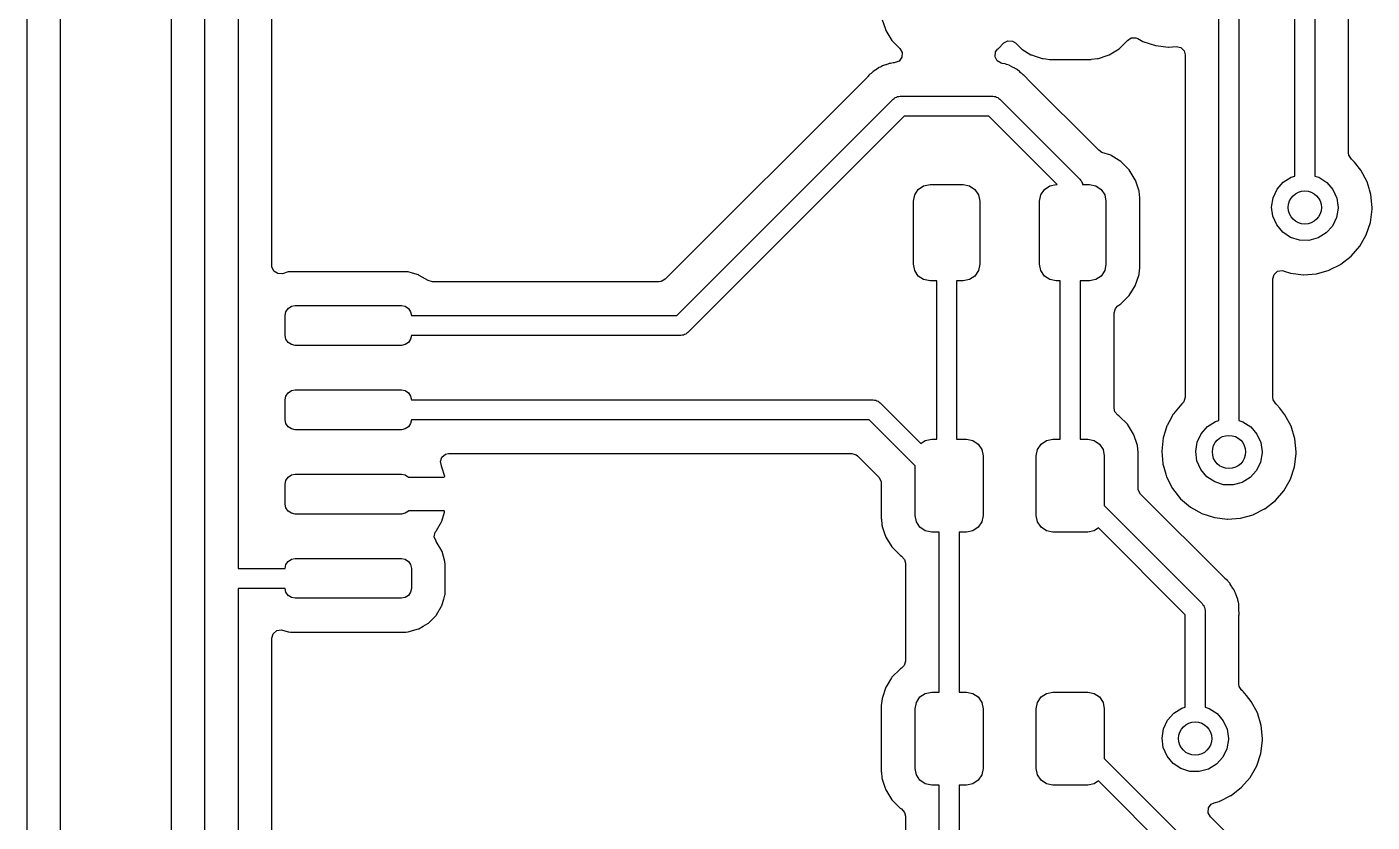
# Model space of a CAD drawing. Extents: x 41 to 172, y -227 to -42.
# Drawn here: x 104.7 to 124.97, y -186.68 to -174.7 of the extents above; entities that cross this region are included whole.
import ezdxf

# ---------------------------------------------------------------- set-up
doc = ezdxf.new("R2010")
doc.units = 0
doc.layers.add('BLACK', color=7, linetype='CONTINUOUS')

msp = doc.modelspace()

# ---------------------------------------------------------------- linework, layer by layer
at = {"layer": 'BLACK', "linetype": 'CONTINUOUS'}
for p, q in [((104.705, -158.205), (104.705, -187.235)), ((107.385, -187.235), (107.385, -158.205)), ((107.885, -158.205), (107.885, -182.857)), ((105.213, -186.869), (105.213, -158.571)), ((106.876, -158.571), (106.876, -186.869)), ((108.393, -178.296), (108.393, -158.571)), ((124.102, -158.623), (124.102, -176.947)), ((123.802, -176.947), (123.802, -158.685)), ((124.61, -176.596), (124.61, -158.705)), ((122.659, -180.63), (122.659, -160.336)), ((122.959, -160.274), (122.959, -180.63)), ((117.587, -174.593), (117.629, -174.719)), ((117.629, -174.719), (117.64, -174.754)), ((117.64, -174.754), (117.734, -174.904)), ((117.734, -174.904), (117.739, -174.91)), ((117.739, -174.91), (117.739, -174.91)), ((117.739, -174.91), (117.853, -175.024)), ((117.853, -175.024), (117.887, -175.086)), ((119.294, -175.077), (119.33, -175.029)), ((119.33, -175.029), (119.331, -175.028)), ((119.331, -175.028), (119.418, -174.942)), ((119.418, -174.942), (119.48, -174.908)), ((119.48, -174.908), (119.551, -174.913)), ((119.551, -174.913), (119.596, -174.942)), ((119.596, -174.942), (119.635, -174.98)), ((119.635, -174.98), (119.684, -175.029)), ((119.684, -175.029), (119.69, -175.033)), ((119.69, -175.033), (119.69, -175.033)), ((119.69, -175.033), (119.827, -175.118)), ((121.006, -175.122), (121.156, -175.028)), ((121.156, -175.028), (121.186, -174.998)), ((121.186, -174.998), (121.276, -174.908)), ((121.276, -174.908), (121.281, -174.903)), ((121.281, -174.903), (121.282, -174.904)), ((121.282, -174.904), (121.335, -174.866)), ((121.335, -174.866), (121.406, -174.863)), ((121.406, -174.863), (121.437, -174.876)), ((121.437, -174.876), (121.514, -174.919)), ((121.514, -174.919), (121.702, -174.98)), ((121.702, -174.98), (121.899, -175.003)), ((121.899, -175.003), (121.905, -175.003)), ((121.905, -175.003), (122.015, -174.994)), ((121.905, -175.003), (121.905, -175.003)), ((122.015, -174.994), (122.084, -175.009)), ((122.084, -175.009), (122.135, -175.059)), ((117.712, -175.249), (117.705, -175.25)), ((117.732, -175.245), (117.712, -175.249)), ((117.752, -175.239), (117.732, -175.245)), ((117.76, -175.239), (117.752, -175.239)), ((117.768, -175.239), (117.76, -175.239)), ((117.84, -175.214), (117.768, -175.239)), ((117.882, -175.157), (117.84, -175.214)), ((117.887, -175.086), (117.882, -175.157)), ((119.286, -175.148), (119.294, -175.077)), ((119.318, -175.211), (119.286, -175.148)), ((119.379, -175.248), (119.318, -175.211)), ((119.381, -175.248), (119.379, -175.248)), ((119.393, -175.25), (119.381, -175.248)), ((119.827, -175.118), (119.834, -175.122)), ((119.834, -175.122), (119.906, -175.146)), ((119.906, -175.146), (119.996, -175.176)), ((119.996, -175.176), (119.996, -175.176)), ((119.996, -175.176), (120.002, -175.178)), ((120.002, -175.178), (120.009, -175.178)), ((120.009, -175.178), (120.009, -175.178)), ((120.009, -175.178), (120.05, -175.183)), ((120.05, -175.183), (120.107, -175.189)), ((120.107, -175.189), (120.732, -175.189)), ((120.732, -175.189), (120.736, -175.188)), ((120.736, -175.188), (120.831, -175.178)), ((120.736, -175.188), (120.736, -175.188)), ((120.831, -175.178), (120.831, -175.178)), ((120.831, -175.178), (120.838, -175.178)), ((120.838, -175.178), (120.845, -175.175)), ((120.845, -175.175), (120.977, -175.131)), ((120.845, -175.175), (120.845, -175.175)), ((120.977, -175.131), (121.006, -175.122)), ((122.135, -175.059), (122.15, -175.12)), ((122.15, -175.12), (122.15, -180.277)), ((117.372, -175.447), (117.364, -175.456)), ((117.392, -175.423), (117.372, -175.447)), ((117.402, -175.411), (117.392, -175.423)), ((117.419, -175.399), (117.402, -175.411)), ((117.434, -175.386), (117.419, -175.399)), ((117.449, -175.371), (117.434, -175.386)), ((117.489, -175.347), (117.449, -175.371)), ((117.499, -175.341), (117.489, -175.347)), ((117.53, -175.318), (117.499, -175.341)), ((117.536, -175.313), (117.53, -175.318)), ((117.53, -175.318), (117.53, -175.318)), ((117.556, -175.305), (117.536, -175.313)), ((117.574, -175.297), (117.556, -175.305)), ((117.592, -175.286), (117.574, -175.297)), ((117.637, -175.273), (117.592, -175.286)), ((117.648, -175.269), (117.637, -175.273)), ((117.684, -175.255), (117.648, -175.269)), ((117.691, -175.252), (117.684, -175.255)), ((117.684, -175.255), (117.684, -175.255)), ((117.699, -175.251), (117.691, -175.252)), ((117.705, -175.25), (117.699, -175.251)), ((117.699, -175.251), (117.699, -175.251)), ((119.438, -175.258), (119.393, -175.25)), ((119.458, -175.266), (119.438, -175.258)), ((119.477, -175.273), (119.458, -175.266)), ((119.497, -175.278), (119.477, -175.273)), ((119.504, -175.282), (119.497, -175.278)), ((119.538, -175.3), (119.504, -175.282)), ((119.504, -175.282), (119.504, -175.282)), ((119.548, -175.305), (119.538, -175.3)), ((119.584, -175.321), (119.548, -175.305)), ((119.591, -175.324), (119.584, -175.321)), ((119.584, -175.321), (119.584, -175.321)), ((119.597, -175.329), (119.591, -175.324)), ((119.608, -175.337), (119.597, -175.329)), ((119.624, -175.348), (119.608, -175.337)), ((119.636, -175.354), (119.624, -175.348)), ((119.643, -175.358), (119.636, -175.354)), ((119.677, -175.39), (119.643, -175.358)), ((119.686, -175.397), (119.677, -175.39)), ((119.689, -175.4), (119.686, -175.397)), ((119.71, -175.421), (119.689, -175.4)), ((119.713, -175.423), (119.71, -175.421)), ((119.764, -175.472), (119.713, -175.423)), ((117.364, -175.456), (114.318, -178.502)), ((119.769, -175.479), (119.764, -175.472)), ((119.777, -175.487), (119.769, -175.479)), ((119.769, -175.479), (119.769, -175.479)), ((120.848, -176.558), (119.777, -175.487)), ((114.492, -179.047), (117.75, -175.789)), ((117.75, -175.789), (117.767, -175.779)), ((117.767, -175.779), (117.781, -175.765)), ((117.781, -175.765), (117.8, -175.76)), ((117.8, -175.76), (117.817, -175.75)), ((117.817, -175.75), (117.837, -175.75)), ((117.837, -175.75), (117.856, -175.745)), ((117.856, -175.745), (119.253, -175.745)), ((119.253, -175.745), (119.272, -175.75)), ((119.272, -175.75), (119.292, -175.75)), ((119.292, -175.75), (119.309, -175.76)), ((119.309, -175.76), (119.328, -175.765)), ((119.328, -175.765), (119.342, -175.779)), ((119.342, -175.779), (119.359, -175.789)), ((119.359, -175.789), (120.563, -176.993)), ((117.918, -176.045), (114.66, -179.303)), ((119.191, -176.045), (117.918, -176.045)), ((120.221, -177.075), (119.191, -176.045)), ((120.897, -176.589), (120.848, -176.558)), ((121.03, -176.633), (120.897, -176.589)), ((121.036, -176.637), (121.03, -176.633)), ((121.154, -176.71), (121.036, -176.637)), ((121.036, -176.637), (121.036, -176.637)), ((124.616, -176.634), (124.61, -176.596)), ((124.656, -176.693), (124.616, -176.634)), ((121.18, -176.726), (121.154, -176.71)), ((121.185, -176.731), (121.18, -176.726)), ((121.283, -176.828), (121.185, -176.731)), ((121.305, -176.851), (121.283, -176.828)), ((121.399, -177.001), (121.305, -176.851)), ((124.662, -176.697), (124.656, -176.693)), ((124.671, -176.705), (124.662, -176.697)), ((124.675, -176.71), (124.671, -176.705)), ((124.699, -176.739), (124.675, -176.71)), ((124.675, -176.71), (124.675, -176.71)), ((124.796, -176.858), (124.699, -176.739)), ((124.889, -177.033), (124.796, -176.858)), ((120.563, -176.993), (120.573, -177.01)), ((120.573, -177.01), (120.587, -177.024)), ((120.587, -177.024), (120.592, -177.043)), ((120.592, -177.043), (120.602, -177.06)), ((120.602, -177.06), (120.602, -177.075)), ((121.401, -177.008), (121.399, -177.001)), ((121.452, -177.16), (121.401, -177.008)), ((123.534, -177.144), (123.628, -177.038)), ((123.628, -177.038), (123.748, -176.963)), ((123.748, -176.963), (123.802, -176.947)), ((124.102, -176.947), (124.162, -176.965)), ((124.162, -176.965), (124.281, -177.042)), ((124.281, -177.042), (124.373, -177.15)), ((124.919, -177.132), (124.889, -177.033)), ((118.057, -177.325), (118.076, -177.229)), ((118.076, -177.229), (118.13, -177.148)), ((118.13, -177.148), (118.211, -177.094)), ((118.211, -177.094), (118.307, -177.075)), ((118.307, -177.075), (118.807, -177.075)), ((118.807, -177.075), (118.903, -177.094)), ((118.903, -177.094), (118.984, -177.148)), ((118.984, -177.148), (119.038, -177.229)), ((119.038, -177.229), (119.057, -177.325)), ((119.957, -177.325), (119.976, -177.229)), ((119.976, -177.229), (120.03, -177.148)), ((120.03, -177.148), (120.111, -177.094)), ((120.111, -177.094), (120.207, -177.075)), ((120.207, -177.075), (120.221, -177.075)), ((120.602, -177.075), (120.707, -177.075)), ((120.707, -177.075), (120.803, -177.094)), ((120.803, -177.094), (120.884, -177.148)), ((120.884, -177.148), (120.938, -177.229)), ((120.938, -177.229), (120.957, -177.325)), ((121.455, -177.169), (121.452, -177.16)), ((121.455, -177.176), (121.455, -177.169)), ((121.46, -177.222), (121.455, -177.176)), ((121.455, -177.176), (121.455, -177.176)), ((121.465, -177.275), (121.46, -177.222)), ((121.465, -178.325), (121.465, -177.275)), ((123.452, -177.413), (123.474, -177.273)), ((123.474, -177.273), (123.534, -177.144)), ((124.373, -177.15), (124.432, -177.279)), ((124.926, -177.154), (124.919, -177.132)), ((124.946, -177.222), (124.926, -177.154)), ((124.965, -177.419), (124.946, -177.222)), ((118.057, -178.275), (118.057, -177.325)), ((119.057, -177.325), (119.057, -178.275)), ((119.957, -178.275), (119.957, -177.325)), ((120.957, -177.325), (120.957, -178.275)), ((123.47, -177.553), (123.452, -177.413)), ((124.452, -177.431), (124.428, -177.571)), ((124.432, -177.279), (124.452, -177.419)), ((124.452, -177.419), (124.452, -177.431)), ((124.94, -177.644), (124.965, -177.447)), ((124.965, -177.447), (124.965, -177.419)), ((123.528, -177.683), (123.47, -177.553)), ((124.428, -177.571), (124.367, -177.699)), ((124.878, -177.831), (124.94, -177.644)), ((123.619, -177.792), (123.528, -177.683)), ((123.737, -177.87), (123.619, -177.792)), ((123.872, -177.913), (123.737, -177.87)), ((124.151, -177.878), (124.014, -177.915)), ((124.271, -177.804), (124.151, -177.878)), ((124.367, -177.699), (124.271, -177.804)), ((124.78, -178.003), (124.878, -177.831)), ((124.014, -177.915), (123.872, -177.913)), ((124.651, -178.153), (124.78, -178.003)), ((118.076, -178.371), (118.057, -178.275)), ((119.057, -178.275), (119.038, -178.371)), ((119.976, -178.371), (119.957, -178.275)), ((120.957, -178.275), (120.938, -178.371)), ((124.324, -178.361), (124.489, -178.277)), ((124.489, -178.277), (124.495, -178.275)), ((124.489, -178.277), (124.489, -178.277)), ((124.495, -178.275), (124.651, -178.153)), ((108.395, -178.313), (108.393, -178.296)), ((108.424, -178.378), (108.395, -178.313)), ((108.484, -178.416), (108.424, -178.378)), ((108.555, -178.417), (108.484, -178.416)), ((108.641, -178.391), (108.555, -178.417)), ((108.648, -178.391), (108.641, -178.391)), ((108.676, -178.389), (108.648, -178.391)), ((108.648, -178.391), (108.648, -178.391)), ((108.678, -178.388), (108.676, -178.389)), ((108.676, -178.389), (108.676, -178.389)), ((110.412, -178.388), (108.678, -178.388)), ((110.414, -178.389), (110.412, -178.388)), ((110.442, -178.391), (110.414, -178.389)), ((110.414, -178.389), (110.414, -178.389)), ((110.449, -178.391), (110.442, -178.391)), ((110.442, -178.391), (110.442, -178.391)), ((110.513, -178.41), (110.449, -178.391)), ((110.601, -178.436), (110.513, -178.41)), ((110.609, -178.438), (110.601, -178.436)), ((110.601, -178.436), (110.601, -178.436)), ((110.615, -178.442), (110.609, -178.438)), ((110.749, -178.521), (110.615, -178.442)), ((110.615, -178.442), (110.615, -178.442)), ((118.13, -178.452), (118.076, -178.371)), ((118.211, -178.506), (118.13, -178.452)), ((118.984, -178.452), (118.903, -178.506)), ((119.038, -178.371), (118.984, -178.452)), ((120.03, -178.452), (119.976, -178.371)), ((120.111, -178.506), (120.03, -178.452)), ((120.884, -178.452), (120.803, -178.506)), ((120.938, -178.371), (120.884, -178.452)), ((121.399, -178.598), (121.455, -178.43)), ((121.455, -178.43), (121.456, -178.417)), ((121.456, -178.417), (121.465, -178.329)), ((121.465, -178.329), (121.465, -178.325)), ((123.468, -178.495), (123.488, -178.427)), ((123.488, -178.427), (123.541, -178.381)), ((123.541, -178.381), (123.611, -178.371)), ((123.611, -178.371), (123.632, -178.376)), ((123.632, -178.376), (123.64, -178.378)), ((123.64, -178.378), (123.734, -178.409)), ((123.734, -178.409), (123.931, -178.432)), ((123.931, -178.432), (123.937, -178.432)), ((123.937, -178.432), (124.122, -178.417)), ((123.937, -178.432), (123.937, -178.432)), ((124.122, -178.417), (124.122, -178.417)), ((124.122, -178.417), (124.128, -178.417)), ((124.128, -178.417), (124.318, -178.364)), ((124.318, -178.364), (124.324, -178.361)), ((124.324, -178.361), (124.324, -178.361)), ((110.813, -178.538), (110.749, -178.521)), ((114.229, -178.538), (110.813, -178.538)), ((114.256, -178.536), (114.229, -178.538)), ((114.318, -178.502), (114.256, -178.536)), ((118.307, -178.525), (118.211, -178.506)), ((118.407, -178.525), (118.307, -178.525)), ((118.407, -180.91), (118.407, -178.525)), ((118.807, -178.525), (118.707, -178.525)), ((118.707, -178.525), (118.707, -180.91)), ((118.903, -178.506), (118.807, -178.525)), ((120.207, -178.525), (120.111, -178.506)), ((120.269, -178.525), (120.207, -178.525)), ((120.269, -180.91), (120.269, -178.525)), ((120.707, -178.525), (120.569, -178.525)), ((120.569, -178.525), (120.569, -180.91)), ((120.803, -178.506), (120.707, -178.525)), ((121.306, -178.748), (121.399, -178.598)), ((123.468, -180.279), (123.468, -178.495)), ((121.138, -178.9), (121.153, -178.891)), ((121.153, -178.891), (121.181, -178.873)), ((121.181, -178.873), (121.306, -178.748)), ((108.595, -179.047), (108.606, -178.99)), ((108.595, -179.347), (108.595, -179.047)), ((108.606, -178.99), (108.639, -178.941)), ((108.639, -178.941), (108.688, -178.908)), ((108.688, -178.908), (108.745, -178.897)), ((108.745, -178.897), (110.345, -178.897)), ((110.345, -178.897), (110.402, -178.908)), ((110.402, -178.908), (110.451, -178.941)), ((110.451, -178.941), (110.484, -178.99)), ((110.484, -178.99), (110.495, -179.047)), ((110.495, -179.047), (114.492, -179.047)), ((121.078, -179.008), (121.098, -178.94)), ((121.078, -180.443), (121.078, -179.008)), ((121.098, -178.94), (121.138, -178.9)), ((108.606, -179.404), (108.595, -179.347)), ((108.639, -179.453), (108.606, -179.404)), ((108.688, -179.486), (108.639, -179.453)), ((108.745, -179.497), (108.688, -179.486)), ((110.345, -179.497), (108.745, -179.497)), ((110.402, -179.486), (110.345, -179.497)), ((110.451, -179.453), (110.402, -179.486)), ((110.484, -179.404), (110.451, -179.453)), ((110.495, -179.347), (110.484, -179.404)), ((114.554, -179.347), (110.495, -179.347)), ((114.573, -179.342), (114.554, -179.347)), ((114.593, -179.342), (114.573, -179.342)), ((114.61, -179.332), (114.593, -179.342)), ((114.629, -179.327), (114.61, -179.332)), ((114.643, -179.313), (114.629, -179.327)), ((114.66, -179.303), (114.643, -179.313)), ((108.595, -180.317), (108.606, -180.26)), ((108.606, -180.26), (108.639, -180.211)), ((108.639, -180.211), (108.688, -180.178)), ((108.688, -180.178), (108.745, -180.167)), ((108.745, -180.167), (110.345, -180.167)), ((110.345, -180.167), (110.402, -180.178)), ((110.402, -180.178), (110.451, -180.211)), ((110.451, -180.211), (110.484, -180.26)), ((110.484, -180.26), (110.495, -180.317)), ((122.15, -180.277), (122.13, -180.345)), ((123.473, -180.317), (123.468, -180.279)), ((108.595, -180.617), (108.595, -180.317)), ((110.495, -180.317), (117.451, -180.317)), ((117.451, -180.317), (117.471, -180.322)), ((117.471, -180.322), (117.49, -180.322)), ((117.49, -180.322), (117.507, -180.332)), ((117.507, -180.332), (117.526, -180.337)), ((117.526, -180.337), (117.54, -180.351)), ((117.54, -180.351), (117.558, -180.361)), ((117.558, -180.361), (118.17, -180.973)), ((121.09, -180.497), (121.078, -180.443)), ((121.138, -180.55), (121.09, -180.497)), ((122.1, -180.378), (121.973, -180.529)), ((122.105, -180.374), (122.1, -180.378)), ((122.109, -180.37), (122.105, -180.374)), ((122.13, -180.345), (122.109, -180.369)), ((122.109, -180.369), (122.109, -180.37)), ((123.513, -180.376), (123.473, -180.317)), ((123.519, -180.38), (123.513, -180.376)), ((123.528, -180.388), (123.519, -180.38)), ((123.532, -180.393), (123.528, -180.388)), ((123.573, -180.443), (123.532, -180.393)), ((123.532, -180.393), (123.532, -180.393)), ((123.653, -180.541), (123.573, -180.443)), ((108.606, -180.674), (108.595, -180.617)), ((108.639, -180.723), (108.606, -180.674)), ((110.484, -180.674), (110.451, -180.723)), ((110.495, -180.617), (110.484, -180.674)), ((117.389, -180.617), (110.495, -180.617)), ((118.082, -181.31), (117.389, -180.617)), ((121.149, -180.557), (121.138, -180.55)), ((121.155, -180.561), (121.149, -180.557)), ((121.149, -180.557), (121.149, -180.557)), ((121.28, -180.686), (121.155, -180.561)), ((121.374, -180.836), (121.28, -180.686)), ((121.876, -180.709), (121.848, -180.795)), ((121.878, -180.703), (121.876, -180.709)), ((121.876, -180.709), (121.876, -180.709)), ((121.908, -180.648), (121.878, -180.703)), ((121.97, -180.535), (121.908, -180.648)), ((121.973, -180.529), (121.97, -180.535)), ((121.97, -180.535), (121.97, -180.535)), ((122.485, -180.721), (122.605, -180.646)), ((122.605, -180.646), (122.659, -180.63)), ((122.959, -180.63), (123.019, -180.648)), ((123.019, -180.648), (123.138, -180.725)), ((123.746, -180.716), (123.653, -180.541)), ((123.803, -180.905), (123.746, -180.716)), ((108.688, -180.756), (108.639, -180.723)), ((108.745, -180.767), (108.688, -180.756)), ((110.345, -180.767), (108.745, -180.767)), ((110.402, -180.756), (110.345, -180.767)), ((110.451, -180.723), (110.402, -180.756)), ((118.236, -180.929), (118.332, -180.91)), ((118.332, -180.91), (118.407, -180.91)), ((118.707, -180.91), (118.857, -180.91)), ((118.857, -180.91), (118.953, -180.929)), ((120.061, -180.929), (120.157, -180.91)), ((120.157, -180.91), (120.269, -180.91)), ((120.569, -180.91), (120.682, -180.91)), ((120.682, -180.91), (120.778, -180.929)), ((121.376, -180.843), (121.374, -180.836)), ((121.426, -180.992), (121.376, -180.843)), ((121.818, -180.891), (121.796, -181.088)), ((121.848, -180.795), (121.818, -180.891)), ((122.331, -180.956), (122.391, -180.827)), ((122.391, -180.827), (122.485, -180.721)), ((123.138, -180.725), (123.23, -180.833)), ((123.23, -180.833), (123.289, -180.962)), ((123.822, -181.102), (123.803, -180.905)), ((118.17, -180.973), (118.236, -180.929)), ((118.953, -180.929), (119.034, -180.983)), ((119.034, -180.983), (119.088, -181.064)), ((119.088, -181.064), (119.107, -181.16)), ((119.907, -181.16), (119.926, -181.064)), ((119.926, -181.064), (119.98, -180.983)), ((119.98, -180.983), (120.061, -180.929)), ((120.778, -180.929), (120.859, -180.983)), ((120.859, -180.983), (120.913, -181.064)), ((120.913, -181.064), (120.932, -181.16)), ((121.43, -181.004), (121.426, -180.992)), ((121.43, -181.011), (121.43, -181.004)), ((121.44, -181.106), (121.43, -181.011)), ((121.43, -181.011), (121.43, -181.011)), ((121.441, -181.11), (121.44, -181.106)), ((121.441, -181.648), (121.441, -181.11)), ((121.796, -181.088), (121.796, -181.094)), ((121.796, -181.094), (121.811, -181.275)), ((122.309, -181.096), (122.331, -180.956)), ((122.327, -181.236), (122.309, -181.096)), ((123.309, -181.114), (123.285, -181.254)), ((123.289, -180.962), (123.309, -181.102)), ((123.309, -181.102), (123.309, -181.114)), ((123.822, -181.13), (123.822, -181.102)), ((110.932, -181.247), (110.954, -181.179)), ((110.947, -181.309), (110.932, -181.247)), ((110.946, -181.31), (110.947, -181.309)), ((110.949, -181.315), (110.946, -181.31)), ((110.949, -181.316), (110.949, -181.315)), ((110.95, -181.317), (110.949, -181.316)), ((110.956, -181.331), (110.95, -181.317)), ((110.954, -181.179), (111.009, -181.135)), ((111.009, -181.135), (111.057, -181.125)), ((111.057, -181.125), (117.127, -181.125)), ((117.127, -181.125), (117.195, -181.146)), ((117.195, -181.146), (117.216, -181.162)), ((117.216, -181.162), (117.537, -181.483)), ((118.082, -182.06), (118.082, -181.31)), ((119.107, -181.16), (119.107, -182.06)), ((119.907, -182.06), (119.907, -181.16)), ((120.932, -181.16), (120.932, -181.91)), ((121.811, -181.275), (121.812, -181.285)), ((121.812, -181.285), (121.826, -181.332)), ((122.385, -181.366), (122.327, -181.236)), ((123.285, -181.254), (123.224, -181.382)), ((123.735, -181.514), (123.797, -181.327)), ((123.797, -181.327), (123.822, -181.13)), ((108.606, -181.53), (108.639, -181.481)), ((108.639, -181.481), (108.688, -181.448)), ((108.688, -181.448), (108.745, -181.437)), ((108.745, -181.437), (110.345, -181.437)), ((110.345, -181.437), (110.402, -181.448)), ((110.402, -181.448), (110.451, -181.481)), ((110.451, -181.481), (110.452, -181.483)), ((110.452, -181.483), (110.982, -181.483)), ((110.997, -181.471), (110.956, -181.331)), ((110.982, -181.483), (110.995, -181.479)), ((110.995, -181.479), (110.997, -181.471)), ((117.537, -181.483), (117.571, -181.546)), ((121.826, -181.332), (121.856, -181.436)), ((121.856, -181.436), (121.867, -181.475)), ((121.867, -181.475), (121.957, -181.651)), ((122.476, -181.475), (122.385, -181.366)), ((122.594, -181.553), (122.476, -181.475)), ((123.128, -181.487), (123.008, -181.561)), ((123.224, -181.382), (123.128, -181.487)), ((123.637, -181.686), (123.735, -181.514)), ((108.595, -181.587), (108.606, -181.53)), ((108.595, -181.887), (108.595, -181.587)), ((117.571, -181.546), (117.573, -181.572)), ((117.573, -181.572), (117.573, -182.11)), ((121.443, -181.674), (121.441, -181.648)), ((121.477, -181.737), (121.443, -181.674)), ((121.957, -181.651), (122.08, -181.806)), ((122.729, -181.596), (122.594, -181.553)), ((122.871, -181.598), (122.729, -181.596)), ((123.008, -181.561), (122.871, -181.598)), ((123.508, -181.836), (123.637, -181.686)), ((108.606, -181.944), (108.595, -181.887)), ((120.932, -181.91), (122.407, -183.385)), ((122.74, -183), (121.477, -181.737)), ((122.08, -181.806), (122.231, -181.934)), ((122.231, -181.934), (122.403, -182.031)), ((123.352, -181.958), (123.508, -181.836)), ((108.639, -181.993), (108.606, -181.944)), ((108.688, -182.026), (108.639, -181.993)), ((108.745, -182.037), (108.688, -182.026)), ((110.345, -182.037), (108.745, -182.037)), ((110.402, -182.026), (110.345, -182.037)), ((110.451, -181.993), (110.402, -182.026)), ((110.452, -181.991), (110.451, -181.993)), ((110.988, -181.991), (110.452, -181.991)), ((110.956, -182.143), (110.995, -182.008)), ((110.995, -181.994), (110.988, -181.991)), ((110.995, -182.008), (110.995, -181.994)), ((117.573, -182.11), (117.574, -182.114)), ((117.574, -182.114), (117.574, -182.114)), ((117.574, -182.114), (117.583, -182.201)), ((118.101, -182.156), (118.082, -182.06)), ((119.107, -182.06), (119.088, -182.156)), ((119.926, -182.156), (119.907, -182.06)), ((122.403, -182.031), (122.591, -182.092)), ((122.591, -182.092), (122.788, -182.115)), ((122.788, -182.115), (122.794, -182.115)), ((122.794, -182.115), (122.979, -182.1)), ((122.794, -182.115), (122.794, -182.115)), ((122.979, -182.1), (122.979, -182.1)), ((122.979, -182.1), (122.985, -182.1)), ((122.985, -182.1), (123.175, -182.047)), ((123.175, -182.047), (123.181, -182.044)), ((123.181, -182.044), (123.346, -181.96)), ((123.181, -182.044), (123.181, -182.044)), ((123.346, -181.96), (123.352, -181.958)), ((123.346, -181.96), (123.346, -181.96)), ((110.841, -182.383), (110.855, -182.313)), ((110.855, -182.313), (110.867, -182.294)), ((110.867, -182.294), (110.873, -182.287)), ((110.873, -182.287), (110.95, -182.157)), ((110.95, -182.157), (110.956, -182.143)), ((117.583, -182.201), (117.584, -182.216)), ((117.584, -182.216), (117.587, -182.223)), ((117.587, -182.223), (117.587, -182.223)), ((117.587, -182.223), (117.623, -182.333)), ((117.623, -182.333), (117.64, -182.384)), ((118.155, -182.237), (118.101, -182.156)), ((118.236, -182.291), (118.155, -182.237)), ((118.332, -182.31), (118.236, -182.291)), ((118.444, -182.31), (118.332, -182.31)), ((118.444, -184.72), (118.444, -182.31)), ((118.857, -182.31), (118.744, -182.31)), ((118.744, -182.31), (118.744, -184.72)), ((118.953, -182.291), (118.857, -182.31)), ((119.034, -182.237), (118.953, -182.291)), ((119.088, -182.156), (119.034, -182.237)), ((119.98, -182.237), (119.926, -182.156)), ((120.061, -182.291), (119.98, -182.237)), ((120.157, -182.31), (120.061, -182.291)), ((120.682, -182.31), (120.157, -182.31)), ((120.778, -182.291), (120.682, -182.31)), ((120.844, -182.247), (120.778, -182.291)), ((122.151, -183.554), (120.844, -182.247)), ((110.867, -182.447), (110.841, -182.383)), ((110.869, -182.45), (110.867, -182.447)), ((110.954, -182.593), (110.869, -182.45)), ((117.64, -182.384), (117.734, -182.534)), ((117.734, -182.534), (117.859, -182.659)), ((108.639, -182.751), (108.688, -182.718)), ((108.688, -182.718), (108.745, -182.707)), ((108.745, -182.707), (110.345, -182.707)), ((110.345, -182.707), (110.402, -182.718)), ((110.402, -182.718), (110.451, -182.751)), ((110.956, -182.601), (110.954, -182.593)), ((110.957, -182.602), (110.956, -182.601)), ((110.956, -182.601), (110.956, -182.601)), ((111.001, -182.753), (110.957, -182.602)), ((117.859, -182.659), (117.876, -182.67)), ((117.876, -182.67), (117.924, -182.723)), ((117.924, -182.723), (117.936, -182.777)), ((107.885, -182.857), (108.595, -182.857)), ((108.595, -182.857), (108.606, -182.8)), ((108.606, -182.8), (108.639, -182.751)), ((110.451, -182.751), (110.484, -182.8)), ((110.484, -182.8), (110.495, -182.857)), ((110.495, -182.857), (110.495, -183.157)), ((111.001, -182.76), (111.001, -182.753)), ((111.003, -182.788), (111.001, -182.76)), ((111.001, -182.76), (111.001, -182.76)), ((111.003, -182.79), (111.003, -182.788)), ((111.003, -183.224), (111.003, -182.79)), ((117.936, -182.777), (117.936, -184.253)), ((122.749, -183.008), (122.74, -183)), ((122.785, -183.037), (122.749, -183.008)), ((122.79, -183.044), (122.785, -183.037)), ((122.797, -183.054), (122.79, -183.044)), ((122.81, -183.07), (122.797, -183.054)), ((122.825, -183.085), (122.81, -183.07)), ((122.829, -183.092), (122.825, -183.085)), ((122.849, -183.124), (122.829, -183.092)), ((122.829, -183.092), (122.829, -183.092)), ((122.855, -183.134), (122.849, -183.124)), ((122.883, -183.172), (122.855, -183.134)), ((108.595, -183.157), (107.885, -183.157)), ((107.885, -183.157), (107.885, -187.235)), ((108.606, -183.214), (108.595, -183.157)), ((108.639, -183.263), (108.606, -183.214)), ((108.688, -183.296), (108.639, -183.263)), ((108.745, -183.307), (108.688, -183.296)), ((110.345, -183.307), (108.745, -183.307)), ((110.402, -183.296), (110.345, -183.307)), ((110.451, -183.263), (110.402, -183.296)), ((110.484, -183.214), (110.451, -183.263)), ((110.495, -183.157), (110.484, -183.214)), ((110.956, -183.413), (110.984, -183.319)), ((110.984, -183.319), (111.001, -183.261)), ((111.001, -183.261), (111.002, -183.249)), ((111.002, -183.249), (111.003, -183.226)), ((111.003, -183.226), (111.003, -183.224)), ((111.003, -183.226), (111.003, -183.226)), ((122.891, -183.192), (122.883, -183.172)), ((122.899, -183.209), (122.891, -183.192)), ((122.91, -183.228), (122.899, -183.209)), ((122.923, -183.272), (122.91, -183.228)), ((122.927, -183.283), (122.923, -183.272)), ((122.941, -183.319), (122.927, -183.283)), ((122.944, -183.326), (122.941, -183.319)), ((122.941, -183.319), (122.941, -183.319)), ((122.945, -183.334), (122.944, -183.326)), ((122.947, -183.348), (122.945, -183.334)), ((122.945, -183.334), (122.945, -183.334)), ((122.951, -183.367), (122.947, -183.348)), ((110.873, -183.557), (110.95, -183.427)), ((110.95, -183.427), (110.954, -183.421)), ((110.954, -183.421), (110.956, -183.413)), ((122.151, -184.948), (122.151, -183.554)), ((122.407, -183.385), (122.417, -183.403)), ((122.417, -183.403), (122.431, -183.416)), ((122.431, -183.416), (122.436, -183.436)), ((122.436, -183.436), (122.446, -183.453)), ((122.446, -183.453), (122.446, -183.472)), ((122.446, -183.472), (122.451, -183.492)), ((122.451, -183.492), (122.451, -184.948)), ((122.957, -183.388), (122.951, -183.367)), ((122.958, -183.433), (122.957, -183.388)), ((122.958, -183.434), (122.958, -183.433)), ((122.959, -183.446), (122.958, -183.434)), ((122.959, -183.45), (122.959, -183.446)), ((122.959, -183.479), (122.959, -183.45)), ((122.96, -183.483), (122.959, -183.479)), ((122.961, -183.535), (122.96, -183.483)), ((122.96, -183.562), (122.962, -183.554)), ((122.962, -183.554), (122.961, -183.535)), ((110.609, -183.766), (110.674, -183.727)), ((110.674, -183.727), (110.745, -183.685)), ((110.745, -183.685), (110.752, -183.681)), ((110.745, -183.685), (110.745, -183.685)), ((110.752, -183.681), (110.869, -183.564)), ((110.869, -183.564), (110.873, -183.557)), ((110.873, -183.557), (110.873, -183.557)), ((122.959, -183.574), (122.96, -183.562)), ((122.959, -184.597), (122.959, -183.574)), ((108.393, -183.908), (108.414, -183.84)), ((108.393, -186.869), (108.393, -183.908)), ((108.414, -183.84), (108.467, -183.794)), ((108.467, -183.794), (108.537, -183.784)), ((108.537, -183.784), (108.555, -183.787)), ((108.555, -183.787), (108.641, -183.813)), ((108.641, -183.813), (108.648, -183.813)), ((108.648, -183.813), (108.648, -183.813)), ((108.648, -183.813), (108.676, -183.815)), ((108.676, -183.815), (108.676, -183.815)), ((108.676, -183.815), (108.678, -183.815)), ((108.678, -183.815), (110.412, -183.815)), ((110.412, -183.815), (110.414, -183.815)), ((110.414, -183.815), (110.442, -183.813)), ((110.414, -183.815), (110.414, -183.815)), ((110.442, -183.813), (110.442, -183.813)), ((110.442, -183.813), (110.449, -183.813)), ((110.449, -183.813), (110.549, -183.784)), ((110.549, -183.784), (110.601, -183.768)), ((110.601, -183.768), (110.609, -183.766)), ((110.601, -183.768), (110.601, -183.768)), ((117.876, -184.36), (117.864, -184.368)), ((117.916, -184.321), (117.876, -184.36)), ((117.936, -184.253), (117.916, -184.321)), ((117.729, -184.503), (117.644, -184.64)), ((117.733, -184.497), (117.729, -184.503)), ((117.729, -184.503), (117.729, -184.503)), ((117.858, -184.372), (117.733, -184.497)), ((117.864, -184.368), (117.858, -184.372)), ((117.864, -184.368), (117.864, -184.368)), ((117.64, -184.647), (117.584, -184.815)), ((117.644, -184.64), (117.64, -184.647)), ((118.155, -184.793), (118.236, -184.739)), ((118.236, -184.739), (118.332, -184.72)), ((118.332, -184.72), (118.444, -184.72)), ((118.744, -184.72), (118.857, -184.72)), ((118.857, -184.72), (118.953, -184.739)), ((118.953, -184.739), (119.034, -184.793)), ((119.98, -184.793), (120.061, -184.739)), ((120.061, -184.739), (120.157, -184.72)), ((120.157, -184.72), (120.682, -184.72)), ((120.682, -184.72), (120.778, -184.739)), ((120.778, -184.739), (120.859, -184.793)), ((122.965, -184.635), (122.959, -184.597)), ((123.005, -184.694), (122.965, -184.635)), ((123.011, -184.698), (123.005, -184.694)), ((123.02, -184.706), (123.011, -184.698)), ((123.024, -184.711), (123.02, -184.706)), ((123.075, -184.773), (123.024, -184.711)), ((123.024, -184.711), (123.024, -184.711)), ((117.584, -184.815), (117.573, -184.92)), ((117.573, -184.92), (117.573, -185.92)), ((118.082, -184.97), (118.101, -184.874)), ((118.082, -185.87), (118.082, -184.97)), ((118.101, -184.874), (118.155, -184.793)), ((119.034, -184.793), (119.088, -184.874)), ((119.088, -184.874), (119.107, -184.97)), ((119.107, -184.97), (119.107, -185.87)), ((119.907, -184.97), (119.926, -184.874)), ((119.907, -185.87), (119.907, -184.97)), ((119.926, -184.874), (119.98, -184.793)), ((120.859, -184.793), (120.913, -184.874)), ((120.913, -184.874), (120.932, -184.97)), ((120.932, -184.97), (120.932, -185.72)), ((121.977, -185.039), (122.097, -184.964)), ((122.097, -184.964), (122.151, -184.948)), ((122.451, -184.948), (122.511, -184.966)), ((122.511, -184.966), (122.63, -185.043)), ((123.145, -184.859), (123.075, -184.773)), ((123.238, -185.034), (123.145, -184.859)), ((121.823, -185.274), (121.883, -185.145)), ((121.883, -185.145), (121.977, -185.039)), ((122.63, -185.043), (122.722, -185.151)), ((122.722, -185.151), (122.781, -185.28)), ((123.295, -185.223), (123.238, -185.034)), ((121.801, -185.414), (121.823, -185.274)), ((122.781, -185.28), (122.801, -185.42)), ((123.314, -185.42), (123.295, -185.223)), ((121.819, -185.554), (121.801, -185.414)), ((121.877, -185.684), (121.819, -185.554)), ((122.777, -185.572), (122.716, -185.7)), ((122.801, -185.432), (122.777, -185.572)), ((122.801, -185.42), (122.801, -185.432)), ((123.289, -185.645), (123.314, -185.448)), ((123.314, -185.448), (123.314, -185.42)), ((120.932, -185.72), (122.649, -187.437)), ((121.968, -185.793), (121.877, -185.684)), ((122.716, -185.7), (122.62, -185.805)), ((123.227, -185.832), (123.289, -185.645)), ((117.573, -185.92), (117.574, -185.924)), ((117.574, -185.924), (117.574, -185.924)), ((117.574, -185.924), (117.583, -186.016)), ((118.101, -185.966), (118.082, -185.87)), ((118.155, -186.047), (118.101, -185.966)), ((119.088, -185.966), (119.034, -186.047)), ((119.107, -185.87), (119.088, -185.966)), ((119.926, -185.966), (119.907, -185.87)), ((119.98, -186.047), (119.926, -185.966)), ((122.086, -185.871), (121.968, -185.793)), ((122.221, -185.914), (122.086, -185.871)), ((122.363, -185.916), (122.221, -185.914)), ((122.5, -185.879), (122.363, -185.916)), ((122.62, -185.805), (122.5, -185.879)), ((123.129, -186.004), (123.227, -185.832)), ((117.583, -186.016), (117.584, -186.026)), ((117.584, -186.026), (117.587, -186.033)), ((117.587, -186.033), (117.587, -186.033)), ((117.587, -186.033), (117.627, -186.154)), ((117.627, -186.154), (117.64, -186.194)), ((118.236, -186.101), (118.155, -186.047)), ((118.332, -186.12), (118.236, -186.101)), ((118.444, -186.12), (118.332, -186.12)), ((118.444, -188.53), (118.444, -186.12)), ((118.857, -186.12), (118.744, -186.12)), ((118.744, -186.12), (118.744, -188.53)), ((118.953, -186.101), (118.857, -186.12)), ((119.034, -186.047), (118.953, -186.101)), ((120.061, -186.101), (119.98, -186.047)), ((120.157, -186.12), (120.061, -186.101)), ((120.682, -186.12), (120.157, -186.12)), ((120.778, -186.101), (120.682, -186.12)), ((120.844, -186.057), (120.778, -186.101)), ((122.393, -187.605), (120.844, -186.057)), ((122.844, -186.276), (123, -186.154)), ((123, -186.154), (123.129, -186.004)), ((117.64, -186.194), (117.734, -186.344)), ((117.734, -186.344), (117.859, -186.469)), ((122.543, -186.408), (122.584, -186.388)), ((122.584, -186.388), (122.662, -186.366)), ((122.662, -186.366), (122.667, -186.365)), ((122.662, -186.366), (122.662, -186.366)), ((122.667, -186.365), (122.673, -186.362)), ((122.673, -186.362), (122.838, -186.278)), ((122.673, -186.362), (122.673, -186.362)), ((122.838, -186.278), (122.844, -186.276)), ((122.838, -186.278), (122.838, -186.278)), ((117.859, -186.469), (117.876, -186.48)), ((117.876, -186.48), (117.924, -186.533)), ((117.924, -186.533), (117.936, -186.587)), ((117.936, -186.587), (117.936, -188.063)), ((122.495, -186.536), (122.5, -186.465)), ((122.529, -186.598), (122.495, -186.536)), ((122.5, -186.465), (122.543, -186.408)), ((122.982, -187.051), (122.529, -186.598))]:
    msp.add_line(p, q, dxfattribs=at)
at = {"layer": 'BLACK'}
for centre in [(123.952, -177.419), (122.809, -181.102), (122.301, -185.42)]:
    msp.add_circle(centre, 0.25, dxfattribs=at)

doc.saveas('drawing.dxf')
